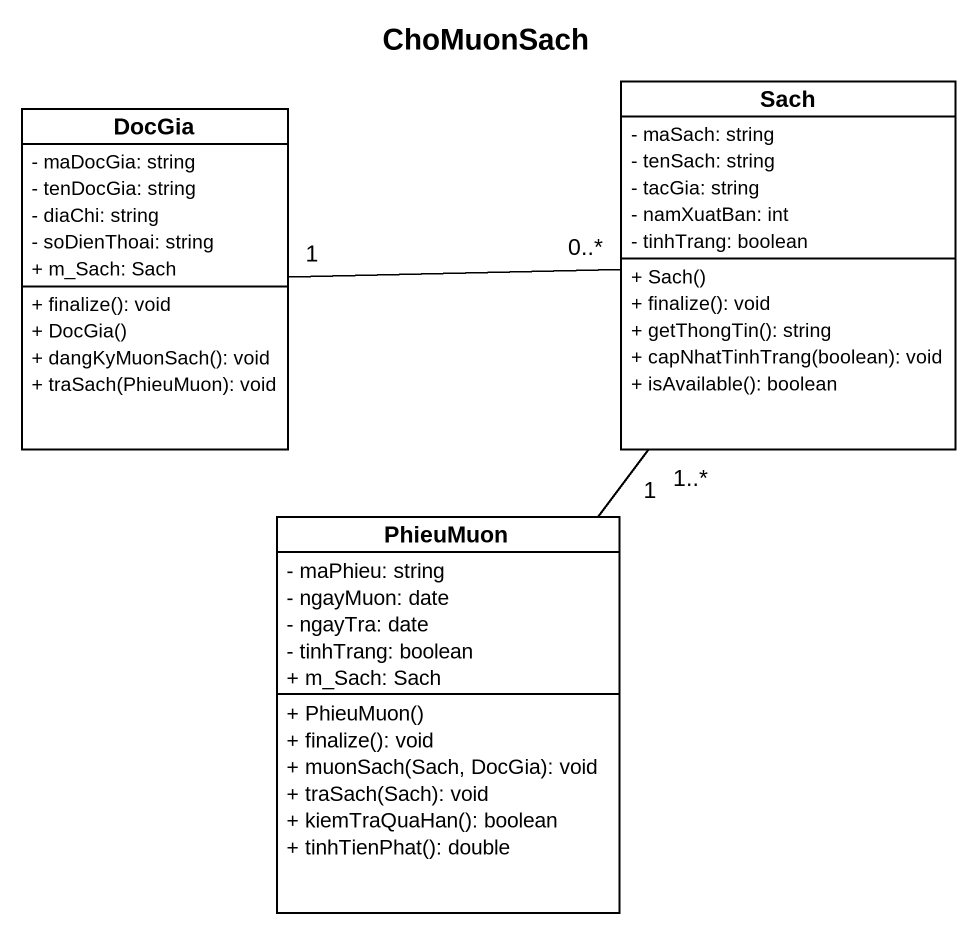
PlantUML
@startuml
title ChoMuonSach
hide circle
hide empty members
skinparam classAttributeIconSize 0
class DocGia {
  - maDocGia: string
  - tenDocGia: string
  - diaChi: string
  - soDienThoai: string
  + m_Sach: Sach
  + finalize(): void
  + DocGia()
  + dangKyMuonSach(): void
  + traSach(PhieuMuon): void
}
class Sach {
  - maSach: string
  - tenSach: string
  - tacGia: string
  - namXuatBan: int
  - tinhTrang: boolean
  + Sach()
  + finalize(): void
  + getThongTin(): string
  + capNhatTinhTrang(boolean): void
  + isAvailable(): boolean
}
class PhieuMuon {
  - maPhieu: string
  - ngayMuon: date
  - ngayTra: date
  - tinhTrang: boolean
  + m_Sach: Sach
  + PhieuMuon()
  + finalize(): void
  + muonSach(Sach, DocGia): void
  + traSach(Sach): void
  + kiemTraQuaHan(): boolean
  + tinhTienPhat(): double
}
DocGia "1" -right- "0..*" Sach
PhieuMuon "1" -up- "1..*" Sach
@enduml
